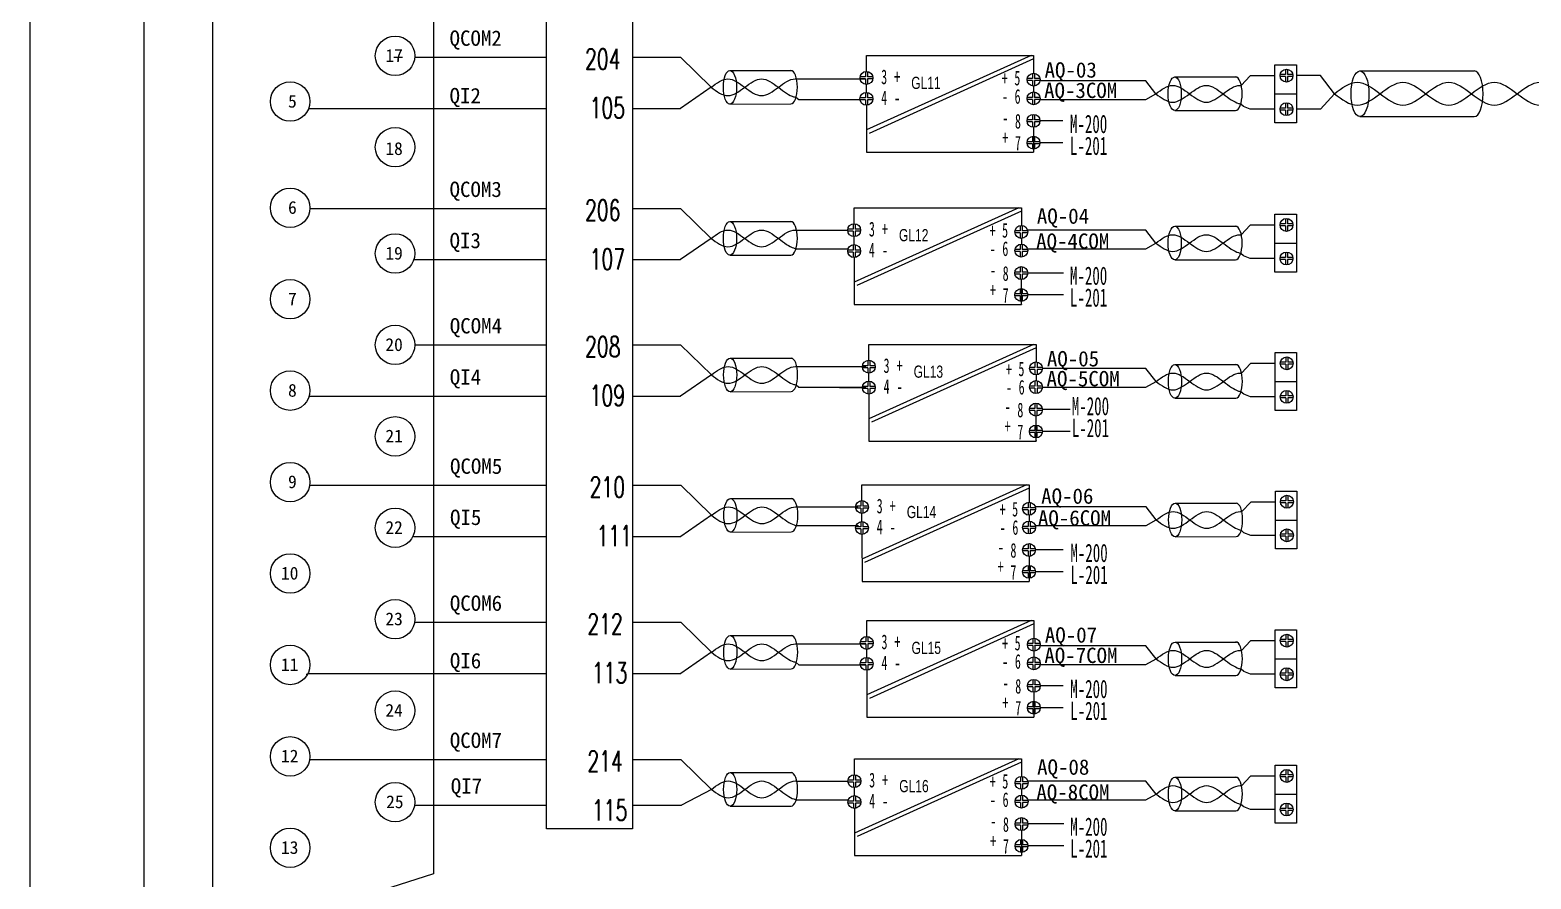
# Model space of a CAD drawing. Header units: millimetres. Extents: x 201 to 11482, y -7821 to 251.
# Drawn here: x 6859.7 to 7188.2, y -5696.8 to -5511.1 of the extents above; entities that cross this region are included whole.
import ezdxf

# ---------------------------------------------------------------- set-up
doc = ezdxf.new("R2010")
doc.units = ezdxf.units.MM
for name, color, linetype in [('02', 7, 'Continuous'), ('LINE_THIN', 2, 'Continuous'), ('TEXT', 6, 'Continuous'), ('µçÂ¡¤Í¼', 7, 'Continuous')]:
    doc.layers.add(name, color=color, linetype=linetype)
doc.styles.add('HZ', font='txt', dxfattribs={"width": 0.67, "bigfont": 'hztxt'})

msp = doc.modelspace()

# ---------------------------------------------------------------- linework, layer by layer
for p, q in [((6884.748, -5740.547), (6884.748, -5341.003)), ((6939.374, -5517.03), (6941.235, -5517.03)), ((6943.925, -5517.03), (6972.728, -5517.03)), ((6991.573, -5517.03), (7002.057, -5517.03)), ((7008.774, -5523.587), (7002.057, -5517.03)), ((7008.774, -5523.587), (7002.057, -5528.229)), ((7027.469, -5521.767), (7042.541, -5521.767)), ((7103.857, -5522.183), (7080.716, -5522.183)), ((7106.087, -5525.023), (7103.857, -5522.183)), ((7126.747, -5521.113), (7124.782, -5523.203)), ((7132.145, -5521.113), (7126.747, -5521.113)), ((7142.084, -5521.031), (7136.821, -5521.031)), ((7145.141, -5525.012), (7142.084, -5521.031)), ((7027.94, -5526.378), (7027.342, -5525.859)), ((7042.565, -5526.378), (7027.94, -5526.378)), ((7080.716, -5526.275), (7103.857, -5526.275)), ((7103.857, -5526.275), (7106.087, -5525.023)), ((7145.141, -5525.012), (7142.084, -5528.364)), ((6920.71, -5528.229), (6972.728, -5528.229)), ((6991.573, -5528.229), (7002.057, -5528.229)), ((7125.253, -5527.815), (7124.655, -5527.296)), ((7126.747, -5528.411), (7125.253, -5527.815)), ((7132.145, -5528.411), (7126.747, -5528.411)), ((7142.084, -5528.364), (7136.821, -5528.364)), ((7079.316, -5532.35), (7079.316, -5537.82)), ((6920.981, -5550.107), (6972.728, -5550.107)), ((6991.573, -5550.107), (7002.057, -5550.107)), ((7008.774, -5556.664), (7002.057, -5550.107)), ((7008.774, -5556.664), (7002.057, -5561.306)), ((7027.469, -5554.843), (7038.665, -5554.843)), ((7103.857, -5554.843), (7078, -5554.843)), ((7106.087, -5557.684), (7103.857, -5554.843)), ((7126.747, -5553.774), (7124.782, -5555.864)), ((7132.145, -5553.774), (7126.747, -5553.774)), ((7027.342, -5558.936), (7038.748, -5558.936)), ((7077.959, -5558.936), (7103.857, -5558.936)), ((7103.857, -5558.936), (7106.087, -5557.684)), ((7125.253, -5560.475), (7124.655, -5559.956)), ((6943.721, -5561.306), (6972.728, -5561.306)), ((6991.573, -5561.306), (7002.057, -5561.306)), ((7126.747, -5561.072), (7125.253, -5560.475)), ((7132.145, -5561.072), (7126.747, -5561.072)), ((7076.631, -5565.66), (7076.631, -5571.13)), ((6943.936, -5579.964), (6972.728, -5579.964)), ((6991.573, -5579.964), (7002.109, -5579.964)), ((7008.826, -5586.521), (7002.109, -5579.964)), ((7027.521, -5584.701), (7042.593, -5584.701)), ((7103.909, -5585.117), (7081.269, -5585.117)), ((7106.139, -5587.957), (7103.909, -5585.117)), ((7126.799, -5584.047), (7124.834, -5586.137)), ((7132.197, -5584.047), (7126.799, -5584.047)), ((7008.826, -5586.521), (7002.109, -5591.163)), ((7027.992, -5589.312), (7027.394, -5588.793)), ((7042.617, -5589.312), (7027.992, -5589.312)), ((7081.269, -5589.209), (7103.909, -5589.209)), ((7103.909, -5589.209), (7106.139, -5587.957)), ((6921.003, -5591.163), (6972.728, -5591.163)), ((6991.573, -5591.163), (7002.109, -5591.163)), ((7125.305, -5590.749), (7124.707, -5590.23)), ((7126.799, -5591.345), (7125.305, -5590.749)), ((7132.197, -5591.345), (7126.799, -5591.345)), ((7079.846, -5595.527), (7079.846, -5600.997)), ((6920.159, -5607.694), (6920.335, -5607.694)), ((6921.035, -5610.671), (6972.728, -5610.671)), ((6991.573, -5610.671), (7002.154, -5610.671)), ((7008.871, -5617.228), (7002.154, -5610.671)), ((7027.566, -5615.408), (7040.851, -5615.408)), ((7103.954, -5615.408), (7079.703, -5615.408)), ((7106.184, -5618.248), (7103.954, -5615.408)), ((7126.844, -5614.338), (7124.879, -5616.428)), ((7132.242, -5614.338), (7126.844, -5614.338)), ((7008.871, -5617.228), (7002.154, -5621.87)), ((7103.954, -5619.5), (7106.184, -5618.248)), ((6943.631, -5621.87), (6972.728, -5621.87)), ((6991.573, -5621.87), (7002.154, -5621.87)), ((7027.439, -5619.5), (7041, -5619.5)), ((7079.703, -5619.5), (7103.954, -5619.5)), ((7125.35, -5621.04), (7124.752, -5620.521)), ((7126.844, -5621.636), (7125.35, -5621.04)), ((7132.242, -5621.636), (7126.844, -5621.636)), ((7078.337, -5626.234), (7078.337, -5631.704)), ((6943.988, -5640.643), (6972.728, -5640.643)), ((6991.573, -5640.643), (7002.12, -5640.643)), ((7008.838, -5647.2), (7002.12, -5640.643)), ((7027.533, -5645.379), (7042.605, -5645.379)), ((7126.811, -5644.726), (7124.846, -5646.815)), ((7132.209, -5644.726), (7126.811, -5644.726)), ((7008.838, -5647.2), (7002.12, -5651.842)), ((7103.921, -5645.795), (7080.78, -5645.795)), ((7106.151, -5648.636), (7103.921, -5645.795)), ((7103.921, -5649.888), (7106.151, -5648.636)), ((6920.159, -5651.978), (6920.492, -5651.978)), ((6920.773, -5651.842), (6972.728, -5651.842)), ((6991.573, -5651.842), (7002.12, -5651.842)), ((7028.004, -5649.991), (7027.406, -5649.472)), ((7042.629, -5649.991), (7028.004, -5649.991)), ((7080.78, -5649.888), (7103.921, -5649.888)), ((7125.317, -5651.427), (7124.719, -5650.908)), ((7126.811, -5652.024), (7125.317, -5651.427)), ((7132.209, -5652.024), (7126.811, -5652.024)), ((7079.379, -5655.963), (7079.379, -5661.432)), ((6921.035, -5670.648), (6972.728, -5670.648)), ((6991.573, -5670.648), (7002.111, -5670.648)), ((7008.829, -5677.205), (7002.111, -5670.648)), ((7126.802, -5674.315), (7124.837, -5676.405)), ((7132.2, -5674.315), (7126.802, -5674.315)), ((7008.829, -5677.205), (7002.324, -5680.65)), ((7027.524, -5675.384), (7038.72, -5675.384)), ((7103.912, -5675.384), (7078.054, -5675.384)), ((7106.142, -5678.225), (7103.912, -5675.384)), ((7103.912, -5679.477), (7106.142, -5678.225)), ((6943.988, -5680.65), (6972.728, -5680.65)), ((6991.573, -5680.65), (7002.324, -5680.65)), ((7027.397, -5679.477), (7038.802, -5679.477)), ((7078.014, -5679.477), (7103.912, -5679.477)), ((7125.308, -5681.017), (7124.71, -5680.498)), ((7126.802, -5681.613), (7125.308, -5681.017)), ((7132.2, -5681.613), (7126.802, -5681.613)), ((7076.686, -5686.201), (7076.686, -5691.671))]:
    msp.add_line(p, q)
at = {"color": 6}
for p, q in [((7042.755, -5527.533), (7042.77, -5537.82)), ((7042.77, -5537.82), (7079.342, -5537.82)), ((7040.07, -5560.843), (7040.086, -5571.13)), ((7040.086, -5571.13), (7076.658, -5571.13)), ((7043.285, -5590.71), (7043.301, -5600.997)), ((7043.301, -5600.997), (7079.873, -5600.997)), ((7041.776, -5621.417), (7041.791, -5631.704)), ((7041.791, -5631.704), (7078.363, -5631.704)), ((7042.818, -5651.146), (7042.833, -5661.432)), ((7042.833, -5661.432), (7079.405, -5661.432)), ((7040.125, -5681.384), (7040.14, -5691.671)), ((7040.14, -5691.671), (7076.712, -5691.671))]:
    msp.add_line(p, q, dxfattribs=at)
for points in [[(6899.752, -5402.302), (6948.048, -5402.302), (6948.048, -5695.652), (6899.752, -5711.117)], [(6972.728, -5434.325), (6991.573, -5434.325), (6991.573, -5685.842), (6972.728, -5685.842)]]:
    msp.add_lwpolyline(points, close=True)
for centre in [(6939.619, -5516.715), (6916.666, -5526.717), (6939.619, -5536.719), (6916.666, -5549.959), (6939.619, -5559.961), (6916.666, -5569.962), (6939.619, -5579.964), (6916.666, -5589.966), (6939.619, -5599.968), (6916.666, -5609.97), (6939.619, -5619.972), (6916.666, -5629.973), (6939.619, -5639.975), (6916.666, -5649.977), (6939.619, -5659.979), (6916.666, -5669.981), (6939.619, -5679.983), (6916.666, -5689.984)]:
    msp.add_circle(centre, 4.317)
at = {"layer": '02', "color": 6, "lineweight": -2}
for p, q in [((7078.768, -5516.659), (7042.764, -5532.935)), ((7079.337, -5517.396), (7043.334, -5533.672)), ((7085.731, -5530.958), (7080.728, -5530.958)), ((7085.731, -5535.741), (7080.728, -5535.741)), ((7076.084, -5549.969), (7040.08, -5566.245)), ((7076.653, -5550.706), (7040.649, -5566.982)), ((7085.866, -5564.232), (7078.043, -5564.232)), ((7085.866, -5569.016), (7078.043, -5569.016)), ((7079.299, -5579.836), (7043.295, -5596.112)), ((7079.868, -5580.572), (7043.864, -5596.849)), ((7036.909, -5584.701), (7041.881, -5584.703)), ((7036.851, -5589.298), (7041.873, -5589.298)), ((7087.337, -5594.099), (7081.258, -5594.099)), ((7087.337, -5598.883), (7081.258, -5598.883)), ((7077.789, -5610.543), (7041.786, -5626.819)), ((7078.359, -5611.279), (7042.355, -5627.556)), ((7085.828, -5624.806), (7079.749, -5624.806)), ((7085.828, -5629.59), (7079.749, -5629.59)), ((7078.832, -5640.271), (7042.828, -5656.547)), ((7079.401, -5641.008), (7043.397, -5657.284)), ((7085.794, -5654.57), (7080.791, -5654.57)), ((7085.794, -5659.353), (7080.791, -5659.353)), ((7076.138, -5670.51), (7040.134, -5686.786)), ((7076.707, -5671.247), (7040.704, -5687.523)), ((7085.921, -5684.774), (7078.098, -5684.774)), ((7085.921, -5689.557), (7078.098, -5689.557))]:
    msp.add_line(p, q, dxfattribs=at)
at = {"layer": '02'}
for p, q in [((7012.895, -5519.91), (7026.347, -5519.91)), ((7042.541, -5520.151), (7042.541, -5521.325)), ((7042.982, -5520.151), (7042.982, -5521.325)), ((7079.107, -5520.531), (7079.107, -5521.705)), ((7079.548, -5520.531), (7079.548, -5521.705)), ((7134.441, -5519.656), (7134.441, -5520.83)), ((7134.882, -5519.656), (7134.882, -5520.83)), ((7150.745, -5520.012), (7175.745, -5520.012)), ((7042.541, -5521.325), (7041.367, -5521.325)), ((7042.541, -5521.767), (7041.367, -5521.767)), ((7042.541, -5521.767), (7042.541, -5522.941)), ((7044.157, -5521.325), (7042.982, -5521.325)), ((7044.157, -5521.767), (7042.982, -5521.767)), ((7042.982, -5521.767), (7042.982, -5522.941)), ((7079.107, -5521.705), (7077.933, -5521.705)), ((7079.107, -5522.146), (7077.933, -5522.146)), ((7079.107, -5522.146), (7079.107, -5523.32)), ((7080.722, -5521.705), (7079.548, -5521.705)), ((7080.722, -5522.146), (7079.548, -5522.146)), ((7079.548, -5522.146), (7079.548, -5523.32)), ((7110.209, -5521.347), (7123.66, -5521.347)), ((7134.441, -5520.83), (7133.267, -5520.83)), ((7134.441, -5521.271), (7133.267, -5521.271)), ((7134.441, -5521.271), (7134.441, -5522.445)), ((7136.057, -5520.83), (7134.882, -5520.83)), ((7136.057, -5521.271), (7134.882, -5521.271)), ((7134.882, -5521.271), (7134.882, -5522.445)), ((7042.534, -5525.901), (7041.36, -5525.901)), ((7042.534, -5526.342), (7041.36, -5526.342)), ((7042.534, -5524.727), (7042.534, -5525.901)), ((7042.534, -5526.342), (7042.534, -5527.516)), ((7042.975, -5524.727), (7042.975, -5525.901)), ((7044.149, -5525.901), (7042.975, -5525.901)), ((7044.149, -5526.342), (7042.975, -5526.342)), ((7042.975, -5526.342), (7042.975, -5527.516)), ((7079.107, -5525.798), (7077.933, -5525.798)), ((7079.107, -5526.239), (7077.933, -5526.239)), ((7079.107, -5524.624), (7079.107, -5525.798)), ((7079.107, -5526.239), (7079.107, -5527.413)), ((7079.548, -5524.624), (7079.548, -5525.798)), ((7080.722, -5525.798), (7079.548, -5525.798)), ((7080.722, -5526.239), (7079.548, -5526.239)), ((7079.548, -5526.239), (7079.548, -5527.413)), ((7134.441, -5526.998), (7134.441, -5528.172)), ((7134.882, -5526.998), (7134.882, -5528.172)), ((7012.895, -5527.264), (7026.217, -5527.249)), ((7079.095, -5529.544), (7079.095, -5530.718)), ((7079.536, -5529.544), (7079.536, -5530.718)), ((7110.209, -5528.7), (7123.53, -5528.685)), ((7134.441, -5528.172), (7133.267, -5528.172)), ((7134.441, -5528.613), (7133.267, -5528.613)), ((7134.441, -5528.613), (7134.441, -5529.787)), ((7136.057, -5528.172), (7134.882, -5528.172)), ((7136.057, -5528.613), (7134.882, -5528.613)), ((7134.882, -5528.613), (7134.882, -5529.787)), ((7150.745, -5530.011), (7175.745, -5530.011)), ((7079.095, -5530.718), (7077.921, -5530.718)), ((7079.095, -5531.159), (7077.921, -5531.159)), ((7079.095, -5531.159), (7079.095, -5532.333)), ((7080.71, -5530.718), (7079.536, -5530.718)), ((7080.71, -5531.159), (7079.536, -5531.159)), ((7079.536, -5531.159), (7079.536, -5532.333)), ((7079.095, -5535.501), (7077.921, -5535.501)), ((7079.095, -5535.942), (7077.921, -5535.942)), ((7079.095, -5534.327), (7079.095, -5535.501)), ((7079.095, -5535.942), (7079.095, -5537.116)), ((7079.536, -5534.327), (7079.536, -5535.501)), ((7080.71, -5535.501), (7079.536, -5535.501)), ((7080.71, -5535.942), (7079.536, -5535.942)), ((7079.536, -5535.942), (7079.536, -5537.116)), ((7012.895, -5552.987), (7026.347, -5552.987)), ((7039.857, -5553.461), (7039.857, -5554.635)), ((7040.298, -5553.461), (7040.298, -5554.635)), ((7134.441, -5552.317), (7134.441, -5553.491)), ((7134.882, -5552.317), (7134.882, -5553.491)), ((7039.857, -5554.635), (7038.683, -5554.635)), ((7039.857, -5555.076), (7038.683, -5555.076)), ((7039.857, -5555.076), (7039.857, -5556.25)), ((7041.472, -5554.635), (7040.298, -5554.635)), ((7041.472, -5555.076), (7040.298, -5555.076)), ((7040.298, -5555.076), (7040.298, -5556.25)), ((7076.423, -5555.015), (7075.249, -5555.015)), ((7076.423, -5555.456), (7075.249, -5555.456)), ((7076.423, -5553.841), (7076.423, -5555.015)), ((7076.423, -5555.456), (7076.423, -5556.63)), ((7076.864, -5553.841), (7076.864, -5555.015)), ((7078.038, -5555.015), (7076.864, -5555.015)), ((7078.038, -5555.456), (7076.864, -5555.456)), ((7076.864, -5555.456), (7076.864, -5556.63)), ((7110.209, -5554.007), (7123.66, -5554.007)), ((7134.441, -5553.491), (7133.267, -5553.491)), ((7134.441, -5553.932), (7133.267, -5553.932)), ((7134.441, -5553.932), (7134.441, -5555.106)), ((7136.057, -5553.491), (7134.882, -5553.491)), ((7136.057, -5553.932), (7134.882, -5553.932)), ((7134.882, -5553.932), (7134.882, -5555.106)), ((7039.85, -5559.211), (7038.676, -5559.211)), ((7039.85, -5559.652), (7038.676, -5559.652)), ((7039.85, -5558.036), (7039.85, -5559.211)), ((7039.85, -5559.652), (7039.85, -5560.826)), ((7040.291, -5558.036), (7040.291, -5559.211)), ((7041.465, -5559.211), (7040.291, -5559.211)), ((7041.465, -5559.652), (7040.291, -5559.652)), ((7040.291, -5559.652), (7040.291, -5560.826)), ((7076.423, -5559.108), (7075.249, -5559.108)), ((7076.423, -5559.549), (7075.249, -5559.549)), ((7076.423, -5557.933), (7076.423, -5559.108)), ((7076.423, -5559.549), (7076.423, -5560.723)), ((7076.864, -5557.933), (7076.864, -5559.108)), ((7078.038, -5559.108), (7076.864, -5559.108)), ((7078.038, -5559.549), (7076.864, -5559.549)), ((7076.864, -5559.549), (7076.864, -5560.723)), ((7134.441, -5559.658), (7134.441, -5560.832)), ((7134.882, -5559.658), (7134.882, -5560.832)), ((7012.895, -5560.341), (7026.217, -5560.326)), ((7076.411, -5562.854), (7076.411, -5564.028)), ((7076.852, -5562.854), (7076.852, -5564.028)), ((7110.209, -5561.361), (7123.53, -5561.346)), ((7134.441, -5560.832), (7133.267, -5560.832)), ((7134.441, -5561.274), (7133.267, -5561.274)), ((7134.441, -5561.274), (7134.441, -5562.448)), ((7136.057, -5560.832), (7134.882, -5560.832)), ((7136.057, -5561.274), (7134.882, -5561.274)), ((7134.882, -5561.274), (7134.882, -5562.448)), ((7076.411, -5564.028), (7075.237, -5564.028)), ((7076.411, -5564.469), (7075.237, -5564.469)), ((7076.411, -5564.469), (7076.411, -5565.643)), ((7078.026, -5564.028), (7076.852, -5564.028)), ((7078.026, -5564.469), (7076.852, -5564.469)), ((7076.852, -5564.469), (7076.852, -5565.643)), ((7076.411, -5568.811), (7075.237, -5568.811)), ((7076.411, -5569.252), (7075.237, -5569.252)), ((7076.411, -5567.637), (7076.411, -5568.811)), ((7076.411, -5569.252), (7076.411, -5570.426)), ((7076.852, -5567.637), (7076.852, -5568.811)), ((7078.026, -5568.811), (7076.852, -5568.811)), ((7078.026, -5569.252), (7076.852, -5569.252)), ((7076.852, -5569.252), (7076.852, -5570.426)), ((7012.947, -5582.844), (7026.399, -5582.844)), ((7134.493, -5582.59), (7134.493, -5583.764)), ((7134.934, -5582.59), (7134.934, -5583.764)), ((7043.072, -5584.502), (7041.898, -5584.502)), ((7043.072, -5584.943), (7041.898, -5584.943)), ((7043.072, -5583.328), (7043.072, -5584.502)), ((7043.072, -5584.943), (7043.072, -5586.117)), ((7043.513, -5583.328), (7043.513, -5584.502)), ((7044.687, -5584.502), (7043.513, -5584.502)), ((7044.687, -5584.943), (7043.513, -5584.943)), ((7043.513, -5584.943), (7043.513, -5586.117)), ((7079.638, -5584.882), (7078.464, -5584.882)), ((7079.638, -5585.323), (7078.464, -5585.323)), ((7079.638, -5583.707), (7079.638, -5584.882)), ((7079.638, -5585.323), (7079.638, -5586.497)), ((7080.079, -5583.707), (7080.079, -5584.882)), ((7081.253, -5584.882), (7080.079, -5584.882)), ((7081.253, -5585.323), (7080.079, -5585.323)), ((7080.079, -5585.323), (7080.079, -5586.497)), ((7110.26, -5584.281), (7123.712, -5584.281)), ((7134.493, -5583.764), (7133.319, -5583.764)), ((7134.493, -5584.205), (7133.319, -5584.205)), ((7134.493, -5584.205), (7134.493, -5585.379)), ((7136.108, -5583.764), (7134.934, -5583.764)), ((7136.108, -5584.205), (7134.934, -5584.205)), ((7134.934, -5584.205), (7134.934, -5585.379)), ((7043.065, -5589.077), (7041.891, -5589.077)), ((7043.065, -5589.519), (7041.891, -5589.519)), ((7043.065, -5587.903), (7043.065, -5589.077)), ((7043.065, -5589.519), (7043.065, -5590.693)), ((7043.506, -5587.903), (7043.506, -5589.077)), ((7044.68, -5589.077), (7043.506, -5589.077)), ((7044.68, -5589.519), (7043.506, -5589.519)), ((7043.506, -5589.519), (7043.506, -5590.693)), ((7079.638, -5588.974), (7078.464, -5588.974)), ((7079.638, -5589.416), (7078.464, -5589.416)), ((7079.638, -5587.8), (7079.638, -5588.974)), ((7079.638, -5589.416), (7079.638, -5590.59)), ((7080.079, -5587.8), (7080.079, -5588.974)), ((7081.253, -5588.974), (7080.079, -5588.974)), ((7081.253, -5589.416), (7080.079, -5589.416)), ((7080.079, -5589.416), (7080.079, -5590.59)), ((7012.947, -5590.198), (7026.269, -5590.183)), ((7079.626, -5592.72), (7079.626, -5593.895)), ((7080.067, -5592.72), (7080.067, -5593.895)), ((7110.26, -5591.634), (7123.582, -5591.619)), ((7134.493, -5591.106), (7133.319, -5591.106)), ((7134.493, -5591.547), (7133.319, -5591.547)), ((7134.493, -5589.932), (7134.493, -5591.106)), ((7134.493, -5591.547), (7134.493, -5592.721)), ((7134.934, -5589.932), (7134.934, -5591.106)), ((7136.108, -5591.106), (7134.934, -5591.106)), ((7136.108, -5591.547), (7134.934, -5591.547)), ((7134.934, -5591.547), (7134.934, -5592.721)), ((7079.626, -5593.895), (7078.452, -5593.895)), ((7079.626, -5594.336), (7078.452, -5594.336)), ((7079.626, -5594.336), (7079.626, -5595.51)), ((7081.241, -5593.895), (7080.067, -5593.895)), ((7081.241, -5594.336), (7080.067, -5594.336)), ((7080.067, -5594.336), (7080.067, -5595.51)), ((7079.626, -5598.678), (7078.452, -5598.678)), ((7079.626, -5599.119), (7078.452, -5599.119)), ((7079.626, -5597.504), (7079.626, -5598.678)), ((7079.626, -5599.119), (7079.626, -5600.293)), ((7080.067, -5597.504), (7080.067, -5598.678)), ((7081.241, -5598.678), (7080.067, -5598.678)), ((7081.241, -5599.119), (7080.067, -5599.119)), ((7080.067, -5599.119), (7080.067, -5600.293)), ((7012.992, -5613.551), (7026.444, -5613.551)), ((7041.562, -5615.209), (7040.388, -5615.209)), ((7041.562, -5615.65), (7040.388, -5615.65)), ((7041.562, -5614.035), (7041.562, -5615.209)), ((7041.562, -5615.65), (7041.562, -5616.824)), ((7042.004, -5614.035), (7042.004, -5615.209)), ((7043.178, -5615.209), (7042.004, -5615.209)), ((7043.178, -5615.65), (7042.004, -5615.65)), ((7042.004, -5615.65), (7042.004, -5616.824)), ((7078.128, -5615.589), (7076.954, -5615.589)), ((7078.128, -5614.414), (7078.128, -5615.589)), ((7078.57, -5614.414), (7078.57, -5615.589)), ((7079.744, -5615.589), (7078.57, -5615.589)), ((7110.305, -5614.572), (7123.757, -5614.572)), ((7134.538, -5614.055), (7133.364, -5614.055)), ((7134.538, -5614.496), (7133.364, -5614.496)), ((7134.538, -5612.881), (7134.538, -5614.055)), ((7134.538, -5614.496), (7134.538, -5615.67)), ((7134.979, -5612.881), (7134.979, -5614.055)), ((7136.153, -5614.055), (7134.979, -5614.055)), ((7136.153, -5614.496), (7134.979, -5614.496)), ((7134.979, -5614.496), (7134.979, -5615.67)), ((7041.555, -5618.61), (7041.555, -5619.784)), ((7041.997, -5618.61), (7041.997, -5619.784)), ((7078.128, -5616.03), (7076.954, -5616.03)), ((7078.128, -5616.03), (7078.128, -5617.204)), ((7078.128, -5618.507), (7078.128, -5619.681)), ((7079.744, -5616.03), (7078.57, -5616.03)), ((7078.57, -5616.03), (7078.57, -5617.204)), ((7078.57, -5618.507), (7078.57, -5619.681)), ((7012.992, -5620.905), (7026.314, -5620.89)), ((7041.555, -5619.784), (7040.381, -5619.784)), ((7041.555, -5620.226), (7040.381, -5620.226)), ((7041.555, -5620.226), (7041.555, -5621.4)), ((7043.171, -5619.784), (7041.997, -5619.784)), ((7043.171, -5620.226), (7041.997, -5620.226)), ((7041.997, -5620.226), (7041.997, -5621.4)), ((7078.128, -5619.681), (7076.954, -5619.681)), ((7078.128, -5620.123), (7076.954, -5620.123)), ((7078.128, -5620.123), (7078.128, -5621.297)), ((7079.744, -5619.681), (7078.57, -5619.681)), ((7079.744, -5620.123), (7078.57, -5620.123)), ((7078.57, -5620.123), (7078.57, -5621.297)), ((7110.305, -5621.925), (7123.627, -5621.91)), ((7134.538, -5621.397), (7133.364, -5621.397)), ((7134.538, -5621.838), (7133.364, -5621.838)), ((7134.538, -5620.223), (7134.538, -5621.397)), ((7134.538, -5621.838), (7134.538, -5623.012)), ((7134.979, -5620.223), (7134.979, -5621.397)), ((7136.153, -5621.397), (7134.979, -5621.397)), ((7136.153, -5621.838), (7134.979, -5621.838)), ((7134.979, -5621.838), (7134.979, -5623.012)), ((7078.116, -5624.602), (7076.942, -5624.602)), ((7078.116, -5625.043), (7076.942, -5625.043)), ((7078.116, -5623.427), (7078.116, -5624.602)), ((7078.116, -5625.043), (7078.116, -5626.217)), ((7078.558, -5623.427), (7078.558, -5624.602)), ((7079.732, -5624.602), (7078.558, -5624.602)), ((7079.732, -5625.043), (7078.558, -5625.043)), ((7078.558, -5625.043), (7078.558, -5626.217)), ((7078.116, -5628.211), (7078.116, -5629.385)), ((7078.558, -5628.211), (7078.558, -5629.385)), ((7078.116, -5629.385), (7076.942, -5629.385)), ((7078.116, -5629.826), (7076.942, -5629.826)), ((7078.116, -5629.826), (7078.116, -5631)), ((7079.732, -5629.385), (7078.558, -5629.385)), ((7079.732, -5629.826), (7078.558, -5629.826)), ((7078.558, -5629.826), (7078.558, -5631)), ((7012.959, -5643.523), (7026.41, -5643.523)), ((7042.605, -5644.938), (7041.431, -5644.938)), ((7042.605, -5645.379), (7041.431, -5645.379)), ((7042.605, -5643.764), (7042.605, -5644.938)), ((7042.605, -5645.379), (7042.605, -5646.553)), ((7043.046, -5643.764), (7043.046, -5644.938)), ((7044.22, -5644.938), (7043.046, -5644.938)), ((7044.22, -5645.379), (7043.046, -5645.379)), ((7043.046, -5645.379), (7043.046, -5646.553)), ((7079.171, -5645.317), (7077.997, -5645.317)), ((7079.171, -5644.143), (7079.171, -5645.317)), ((7079.612, -5644.143), (7079.612, -5645.317)), ((7080.786, -5645.317), (7079.612, -5645.317)), ((7110.272, -5644.959), (7123.723, -5644.959)), ((7134.505, -5644.442), (7133.331, -5644.442)), ((7134.505, -5644.884), (7133.331, -5644.884)), ((7134.505, -5643.268), (7134.505, -5644.442)), ((7134.505, -5644.884), (7134.505, -5646.058)), ((7134.946, -5643.268), (7134.946, -5644.442)), ((7136.12, -5644.442), (7134.946, -5644.442)), ((7136.12, -5644.884), (7134.946, -5644.884)), ((7134.946, -5644.884), (7134.946, -5646.058)), ((7042.597, -5648.339), (7042.597, -5649.513)), ((7043.039, -5648.339), (7043.039, -5649.513)), ((7079.171, -5645.758), (7077.997, -5645.758)), ((7079.17, -5648.236), (7079.17, -5649.41)), ((7079.171, -5645.758), (7079.171, -5646.932)), ((7080.786, -5645.758), (7079.612, -5645.758)), ((7079.612, -5645.758), (7079.612, -5646.932)), ((7079.612, -5648.236), (7079.612, -5649.41)), ((7012.959, -5650.877), (7026.281, -5650.861)), ((7042.597, -5649.513), (7041.423, -5649.513)), ((7042.597, -5649.954), (7041.423, -5649.954)), ((7042.597, -5649.954), (7042.597, -5651.128)), ((7044.213, -5649.513), (7043.039, -5649.513)), ((7044.213, -5649.954), (7043.039, -5649.954)), ((7043.039, -5649.954), (7043.039, -5651.128)), ((7079.17, -5649.41), (7077.996, -5649.41)), ((7079.17, -5649.851), (7077.996, -5649.851)), ((7079.17, -5649.851), (7079.17, -5651.025)), ((7080.786, -5649.41), (7079.612, -5649.41)), ((7080.786, -5649.851), (7079.612, -5649.851)), ((7079.612, -5649.851), (7079.612, -5651.025)), ((7134.505, -5651.784), (7133.331, -5651.784)), ((7134.505, -5650.61), (7134.505, -5651.784)), ((7134.946, -5650.61), (7134.946, -5651.784)), ((7136.12, -5651.784), (7134.946, -5651.784)), ((7079.158, -5654.33), (7077.984, -5654.33)), ((7079.158, -5654.771), (7077.984, -5654.771)), ((7079.158, -5653.156), (7079.158, -5654.33)), ((7079.158, -5654.771), (7079.158, -5655.945)), ((7079.6, -5653.156), (7079.6, -5654.33)), ((7080.774, -5654.33), (7079.6, -5654.33)), ((7080.774, -5654.771), (7079.6, -5654.771)), ((7079.6, -5654.771), (7079.6, -5655.945)), ((7110.272, -5652.313), (7123.594, -5652.298)), ((7134.505, -5652.225), (7133.331, -5652.225)), ((7134.505, -5652.225), (7134.505, -5653.399)), ((7136.12, -5652.225), (7134.946, -5652.225)), ((7134.946, -5652.225), (7134.946, -5653.399)), ((7079.158, -5657.94), (7079.158, -5659.114)), ((7079.6, -5657.94), (7079.6, -5659.114)), ((7079.158, -5659.114), (7077.984, -5659.114)), ((7079.158, -5659.555), (7077.984, -5659.555)), ((7079.158, -5659.555), (7079.158, -5660.729)), ((7080.774, -5659.114), (7079.6, -5659.114)), ((7080.774, -5659.555), (7079.6, -5659.555)), ((7079.6, -5659.555), (7079.6, -5660.729)), ((7012.95, -5673.528), (7026.401, -5673.528)), ((7039.911, -5674.002), (7039.911, -5675.176)), ((7040.353, -5674.002), (7040.353, -5675.176)), ((7076.477, -5674.382), (7076.477, -5675.556)), ((7076.918, -5674.382), (7076.918, -5675.556)), ((7110.263, -5674.548), (7123.714, -5674.548)), ((7134.496, -5674.032), (7133.322, -5674.032)), ((7134.496, -5674.473), (7133.322, -5674.473)), ((7134.496, -5672.858), (7134.496, -5674.032)), ((7134.496, -5674.473), (7134.496, -5675.647)), ((7134.937, -5672.858), (7134.937, -5674.032)), ((7136.111, -5674.032), (7134.937, -5674.032)), ((7136.111, -5674.473), (7134.937, -5674.473)), ((7134.937, -5674.473), (7134.937, -5675.647)), ((7039.911, -5675.176), (7038.737, -5675.176)), ((7039.911, -5675.618), (7038.737, -5675.618)), ((7039.911, -5675.618), (7039.911, -5676.792)), ((7041.527, -5675.176), (7040.353, -5675.176)), ((7041.527, -5675.618), (7040.353, -5675.618)), ((7040.353, -5675.618), (7040.353, -5676.792)), ((7076.477, -5675.556), (7075.303, -5675.556)), ((7076.477, -5675.997), (7075.303, -5675.997)), ((7076.477, -5675.997), (7076.477, -5677.171)), ((7078.093, -5675.556), (7076.918, -5675.556)), ((7078.093, -5675.997), (7076.918, -5675.997)), ((7076.918, -5675.997), (7076.918, -5677.171)), ((7012.95, -5680.882), (7026.272, -5680.867)), ((7039.904, -5679.752), (7038.73, -5679.752)), ((7039.904, -5680.193), (7038.73, -5680.193)), ((7039.904, -5678.578), (7039.904, -5679.752)), ((7039.904, -5680.193), (7039.904, -5681.367)), ((7040.345, -5678.578), (7040.345, -5679.752)), ((7041.519, -5679.752), (7040.345, -5679.752)), ((7041.519, -5680.193), (7040.345, -5680.193)), ((7040.345, -5680.193), (7040.345, -5681.367)), ((7076.477, -5679.649), (7075.303, -5679.649)), ((7076.477, -5680.09), (7075.303, -5680.09)), ((7076.477, -5678.475), (7076.477, -5679.649)), ((7076.477, -5680.09), (7076.477, -5681.264)), ((7076.918, -5678.475), (7076.918, -5679.649)), ((7078.092, -5679.649), (7076.918, -5679.649)), ((7078.092, -5680.09), (7076.918, -5680.09)), ((7076.918, -5680.09), (7076.918, -5681.264)), ((7134.496, -5681.374), (7133.322, -5681.374)), ((7134.496, -5680.2), (7134.496, -5681.374)), ((7134.937, -5680.2), (7134.937, -5681.374)), ((7136.111, -5681.374), (7134.937, -5681.374)), ((7076.465, -5684.569), (7075.291, -5684.569)), ((7076.465, -5683.395), (7076.465, -5684.569)), ((7076.906, -5683.395), (7076.906, -5684.569)), ((7078.08, -5684.569), (7076.906, -5684.569)), ((7110.263, -5681.902), (7123.585, -5681.887)), ((7134.496, -5681.815), (7133.322, -5681.815)), ((7134.496, -5681.815), (7134.496, -5682.989)), ((7136.111, -5681.815), (7134.937, -5681.815)), ((7134.937, -5681.815), (7134.937, -5682.989)), ((7076.465, -5685.01), (7075.291, -5685.01)), ((7076.465, -5685.01), (7076.465, -5686.184)), ((7078.08, -5685.01), (7076.906, -5685.01)), ((7076.906, -5685.01), (7076.906, -5686.184)), ((7076.465, -5689.352), (7075.291, -5689.352)), ((7076.465, -5689.794), (7075.291, -5689.794)), ((7076.465, -5688.178), (7076.465, -5689.352)), ((7076.465, -5689.794), (7076.465, -5690.968)), ((7076.906, -5688.178), (7076.906, -5689.352)), ((7078.08, -5689.352), (7076.906, -5689.352)), ((7078.08, -5689.794), (7076.906, -5689.794)), ((7076.906, -5689.794), (7076.906, -5690.968))]:
    msp.add_line(p, q, dxfattribs=at)
at = {"layer": '02', "lineweight": -2}
for p, q in [((7132.145, -5525.042), (7136.821, -5525.042)), ((7132.145, -5557.702), (7136.821, -5557.702)), ((7132.197, -5587.976), (7136.873, -5587.976)), ((7132.242, -5618.267), (7136.918, -5618.267)), ((7132.209, -5648.654), (7136.885, -5648.654)), ((7132.2, -5678.243), (7136.876, -5678.243))]:
    msp.add_line(p, q, dxfattribs=at)
at = {"layer": '02', "color": 6, "lineweight": -2}
for points in [[(7042.762, -5520.134), (7042.764, -5516.659), (7079.337, -5516.659), (7079.337, -5520.513)], [(7042.764, -5524.709), (7042.763, -5522.958)], [(7079.337, -5523.337), (7079.335, -5524.606)], [(7079.342, -5537.717), (7079.342, -5537.82)], [(7040.077, -5553.444), (7040.08, -5549.969), (7076.653, -5549.969), (7076.653, -5553.823)], [(7040.08, -5558.019), (7040.079, -5556.268)], [(7076.653, -5556.647), (7076.651, -5557.916)], [(7076.658, -5571.027), (7076.658, -5571.13)], [(7043.292, -5583.311), (7043.295, -5579.836), (7079.868, -5579.836), (7079.868, -5583.69)], [(7043.295, -5587.886), (7043.294, -5586.135)], [(7079.868, -5586.514), (7079.866, -5587.783)], [(7079.873, -5600.893), (7079.873, -5600.997)], [(7041.783, -5614.018), (7041.786, -5610.543), (7078.359, -5610.543), (7078.359, -5614.397)], [(7041.786, -5618.593), (7041.784, -5616.842)], [(7078.359, -5617.221), (7078.356, -5618.49)], [(7078.363, -5631.601), (7078.363, -5631.704)], [(7042.825, -5643.746), (7042.828, -5640.271), (7079.401, -5640.271), (7079.401, -5644.126)], [(7042.828, -5648.322), (7042.826, -5646.57)], [(7079.401, -5646.95), (7079.398, -5648.219)], [(7079.405, -5661.329), (7079.405, -5661.432)], [(7040.132, -5673.985), (7040.134, -5670.51), (7076.707, -5670.51), (7076.707, -5674.364)], [(7040.134, -5678.56), (7040.133, -5676.809)], [(7076.707, -5677.188), (7076.705, -5678.457)], [(7076.712, -5691.568), (7076.712, -5691.671)]]:
    msp.add_lwpolyline(points, dxfattribs=at)
at = {"layer": '02', "lineweight": -2}
for points in [[(7132.145, -5518.713), (7136.821, -5518.713), (7136.821, -5531.375), (7132.145, -5531.375)], [(7132.145, -5551.373), (7136.821, -5551.373), (7136.821, -5564.036), (7132.145, -5564.036)], [(7132.197, -5581.647), (7136.873, -5581.647), (7136.873, -5594.309), (7132.197, -5594.309)], [(7132.242, -5611.938), (7136.918, -5611.938), (7136.918, -5624.6), (7132.242, -5624.6)], [(7132.209, -5642.325), (7136.885, -5642.325), (7136.885, -5654.987), (7132.209, -5654.987)], [(7132.2, -5671.915), (7136.876, -5671.915), (7136.876, -5684.577), (7132.2, -5684.577)]]:
    msp.add_lwpolyline(points, close=True, dxfattribs=at)
at = {"layer": '02'}
for centre in [(7042.762, -5521.546), (7079.328, -5521.925), (7134.662, -5521.051), (7042.755, -5526.121), (7079.328, -5526.018), (7134.662, -5528.392), (7079.316, -5530.938), (7079.316, -5535.722), (7040.077, -5554.856), (7134.662, -5553.711), (7076.643, -5555.235), (7040.07, -5559.431), (7076.643, -5559.328), (7134.662, -5561.053), (7076.631, -5564.248), (7076.631, -5569.032), (7134.714, -5583.985), (7043.292, -5584.723), (7079.858, -5585.102), (7043.285, -5589.298), (7079.858, -5589.195), (7079.846, -5594.115), (7134.714, -5591.326), (7079.846, -5598.899), (7041.783, -5615.43), (7078.349, -5615.809), (7134.759, -5614.276), (7041.776, -5620.005), (7078.349, -5619.902), (7134.759, -5621.617), (7078.337, -5624.822), (7078.337, -5629.606), (7042.825, -5645.158), (7079.391, -5645.538), (7134.725, -5644.663), (7042.818, -5649.734), (7079.391, -5649.631), (7134.725, -5652.005), (7079.379, -5654.551), (7079.379, -5659.334), (7040.132, -5675.397), (7076.698, -5675.776), (7134.716, -5674.253), (7040.125, -5679.972), (7076.698, -5679.869), (7134.716, -5681.594), (7076.686, -5684.789), (7076.686, -5689.573)]:
    msp.add_circle(centre, 1.412, dxfattribs=at)
at = {"layer": '02', "color": 6, "lineweight": -2}
for centre, start, end in [((7079.337, -5521.91), 135.56611, 140.56789), ((7079.337, -5521.91), 39.43211, 49.12691), ((7079.337, -5521.91), 310.87309, 312.83785), ((7079.337, -5526.002), 135.56611, 140.56789), ((7079.337, -5526.002), 39.43211, 49.12691), ((7079.337, -5526.002), 310.87309, 312.83785), ((7079.325, -5530.923), 135.56611, 140.56789), ((7079.325, -5530.923), 39.43211, 49.12691), ((7079.325, -5530.923), 310.87309, 312.83785), ((7079.325, -5535.706), 135.56611, 140.56789), ((7079.325, -5535.706), 39.43211, 49.12691), ((7079.325, -5535.706), 310.87309, 312.83785), ((7076.653, -5555.219), 135.56611, 140.56789), ((7076.653, -5555.219), 39.43211, 49.12691), ((7076.653, -5555.219), 310.87309, 312.83785), ((7076.653, -5559.312), 135.56611, 140.56789), ((7076.653, -5559.312), 39.43211, 49.12691), ((7076.653, -5559.312), 310.87309, 312.83785), ((7076.641, -5564.232), 135.56611, 140.56789), ((7076.641, -5564.232), 39.43211, 49.12691), ((7076.641, -5564.232), 310.87309, 312.83785), ((7076.641, -5569.016), 135.56611, 140.56789), ((7076.641, -5569.016), 39.43211, 49.12691), ((7076.641, -5569.016), 310.87309, 312.83785), ((7079.868, -5585.086), 135.56611, 140.56789), ((7079.868, -5585.086), 39.43211, 49.12691), ((7079.868, -5585.086), 310.87309, 312.83785), ((7079.868, -5589.179), 135.56611, 140.56789), ((7079.868, -5589.179), 39.43211, 49.12691), ((7079.868, -5589.179), 310.87309, 312.83785), ((7079.856, -5594.099), 135.56611, 140.56789), ((7079.856, -5594.099), 39.43211, 49.12691), ((7079.856, -5594.099), 310.87309, 312.83785), ((7079.856, -5598.883), 135.56611, 140.56789), ((7079.856, -5598.883), 39.43211, 49.12691), ((7079.856, -5598.883), 310.87309, 312.83785), ((7078.359, -5615.793), 135.56611, 140.56789), ((7078.359, -5615.793), 39.43211, 49.12691), ((7078.359, -5615.793), 310.87309, 312.83785), ((7078.359, -5619.886), 135.56611, 140.56789), ((7078.359, -5619.886), 39.43211, 49.12691), ((7078.359, -5619.886), 310.87309, 312.83785), ((7078.347, -5624.806), 135.56611, 140.56789), ((7078.347, -5624.806), 39.43211, 49.12691), ((7078.347, -5624.806), 310.87309, 312.83785), ((7078.347, -5629.59), 135.56611, 140.56789), ((7078.347, -5629.59), 39.43211, 49.12691), ((7078.347, -5629.59), 310.87309, 312.83785), ((7079.401, -5645.522), 135.56611, 140.56789), ((7079.401, -5645.522), 39.43211, 49.12691), ((7079.401, -5645.522), 310.87309, 312.83785), ((7079.401, -5649.615), 135.56611, 140.56789), ((7079.401, -5649.615), 39.43211, 49.12691), ((7079.401, -5649.615), 310.87309, 312.83785), ((7079.389, -5654.535), 135.56611, 140.56789), ((7079.389, -5654.535), 39.43211, 49.12691), ((7079.389, -5654.535), 310.87309, 312.83785), ((7079.389, -5659.318), 135.56611, 140.56789), ((7079.389, -5659.318), 39.43211, 49.12691), ((7079.389, -5659.318), 310.87309, 312.83785), ((7076.707, -5675.761), 135.56611, 140.56789), ((7076.707, -5675.761), 39.43211, 49.12691), ((7076.707, -5675.761), 310.87309, 312.83785), ((7076.707, -5679.853), 135.56611, 140.56789), ((7076.707, -5679.853), 39.43211, 49.12691), ((7076.707, -5679.853), 310.87309, 312.83785), ((7076.695, -5684.774), 135.56611, 140.56789), ((7076.695, -5684.774), 39.43211, 49.12691), ((7076.695, -5684.774), 310.87309, 312.83785), ((7076.695, -5689.557), 135.56611, 140.56789), ((7076.695, -5689.557), 39.43211, 49.12691), ((7076.695, -5689.557), 310.87309, 312.83785)]:
    msp.add_arc(centre, 0.322, start, end, dxfattribs=at)
at = {"layer": '02'}
for centre, major_axis in [((7012.895, -5523.587), (0, 3.677)), ((7012.895, -5523.587), (0, 3.677)), ((7150.745, -5525.012), (0, 5)), ((7110.209, -5525.023), (0, 3.677)), ((7110.209, -5525.023), (0, 3.677)), ((7012.895, -5556.664), (0, 3.677)), ((7012.895, -5556.664), (0, 3.677)), ((7110.209, -5557.684), (0, 3.677)), ((7110.209, -5557.684), (0, 3.677)), ((7012.947, -5586.521), (0, 3.677)), ((7012.947, -5586.521), (0, 3.677)), ((7110.26, -5587.957), (0, 3.677)), ((7110.26, -5587.957), (0, 3.677)), ((7012.992, -5617.228), (0, 3.677)), ((7012.992, -5617.228), (0, 3.677)), ((7110.305, -5618.248), (0, 3.677)), ((7110.305, -5618.248), (0, 3.677)), ((7012.959, -5647.2), (0, 3.677)), ((7012.959, -5647.2), (0, 3.677)), ((7110.272, -5648.636), (0, 3.677)), ((7110.272, -5648.636), (0, 3.677)), ((7012.95, -5677.205), (0, 3.677)), ((7012.95, -5677.205), (0, 3.677)), ((7110.263, -5678.225), (0, 3.677)), ((7110.263, -5678.225), (0, 3.677))]:
    msp.add_ellipse(centre, major_axis=major_axis, ratio=0.3908753, dxfattribs=at)
for centre, major_axis in [((7026.217, -5523.572), (0, 3.677)), ((7175.745, -5525.012), (0, 5)), ((7123.53, -5525.008), (0, 3.677)), ((7026.217, -5556.649), (0, 3.677)), ((7123.53, -5557.669), (0, 3.677)), ((7026.269, -5586.506), (0, 3.677)), ((7123.582, -5587.942), (0, 3.677)), ((7026.314, -5617.213), (0, 3.677)), ((7123.627, -5618.233), (0, 3.677)), ((7026.281, -5647.185), (0, 3.677)), ((7123.594, -5648.621), (0, 3.677)), ((7026.272, -5677.19), (0, 3.677)), ((7123.585, -5678.21), (0, 3.677))]:
    msp.add_ellipse(centre, major_axis=major_axis, ratio=0.3908753, start_param=3.1415927, end_param=6.2831853, dxfattribs=at)
for points, knots in [([(7008.774, -5523.587), (7010, -5522.667), (7012.451, -5520.828), (7016.128, -5523.587), (7019.806, -5526.347), (7023.483, -5523.587), (7026.037, -5521.67), (7027.366, -5521.754), (7027.469, -5521.767)], [0, 0, 0, 0, 2.7954019, 5.5908038, 8.3862057, 11.1816075, 13.9770094, 14.2120423, 14.2120423, 14.2120423, 14.2120423]), ([(7008.774, -5523.587), (7010, -5524.507), (7012.451, -5526.347), (7016.128, -5523.587), (7019.806, -5520.828), (7023.483, -5523.587), (7026.035, -5525.502), (7026.97, -5525.712), (7027.342, -5525.859)], [0, 0, 0, 0, 2.7954019, 5.5908038, 8.3862057, 11.1816075, 13.9770094, 14.2068088, 14.2068088, 14.2068088, 14.2068088]), ([(7106.087, -5525.023), (7107.313, -5524.104), (7109.764, -5522.264), (7113.442, -5525.023), (7117.119, -5527.783), (7120.796, -5525.023), (7123.35, -5523.107), (7124.679, -5523.19), (7124.782, -5523.203)], [0, 0, 0, 0, 2.7954019, 5.5908038, 8.3862057, 11.1816075, 13.9770094, 14.2120423, 14.2120423, 14.2120423, 14.2120423]), ([(7106.087, -5525.023), (7107.313, -5525.943), (7109.764, -5527.783), (7113.442, -5525.023), (7117.119, -5522.264), (7120.796, -5525.023), (7123.348, -5526.939), (7124.283, -5527.149), (7124.655, -5527.296)], [0, 0, 0, 0, 2.7954019, 5.5908038, 8.3862057, 11.1816075, 13.9770094, 14.2068088, 14.2068088, 14.2068088, 14.2068088]), ([(7145.141, -5525.012), (7146.808, -5523.761), (7150.141, -5521.26), (7155.141, -5525.012), (7160.141, -5528.764), (7165.141, -5525.012), (7171.808, -5520.009), (7178.475, -5530.014), (7185.141, -5525.012), (7190.142, -5521.259), (7195.136, -5525.015), (7198.485, -5527.505), (7200.141, -5527.513)], [0, 0, 0, 0, 2.7954019, 5.5908038, 8.3862057, 11.1816075, 13.9770094, 19.5678132, 22.3632151, 25.158617, 27.9540189, 30.7494207, 30.7494207, 30.7494207, 30.7494207]), ([(7008.774, -5556.664), (7010, -5555.744), (7012.451, -5553.904), (7016.128, -5556.664), (7019.806, -5559.423), (7023.483, -5556.664), (7026.037, -5554.747), (7027.366, -5554.831), (7027.469, -5554.843)], [0, 0, 0, 0, 2.7954019, 5.5908038, 8.3862057, 11.1816075, 13.9770094, 14.2120423, 14.2120423, 14.2120423, 14.2120423]), ([(7008.774, -5556.664), (7010, -5557.584), (7012.451, -5559.423), (7016.128, -5556.664), (7019.806, -5553.904), (7023.483, -5556.664), (7026.035, -5558.579), (7026.97, -5558.789), (7027.342, -5558.936)], [0, 0, 0, 0, 2.7954019, 5.5908038, 8.3862057, 11.1816075, 13.9770094, 14.2068088, 14.2068088, 14.2068088, 14.2068088]), ([(7106.087, -5557.684), (7107.313, -5556.764), (7109.764, -5554.925), (7113.442, -5557.684), (7117.119, -5560.444), (7120.796, -5557.684), (7123.35, -5555.767), (7124.679, -5555.851), (7124.782, -5555.864)], [0, 0, 0, 0, 2.7954019, 5.5908038, 8.3862057, 11.1816075, 13.9770094, 14.2120423, 14.2120423, 14.2120423, 14.2120423]), ([(7106.087, -5557.684), (7107.313, -5558.604), (7109.764, -5560.444), (7113.442, -5557.684), (7117.119, -5554.925), (7120.796, -5557.684), (7123.348, -5559.599), (7124.283, -5559.809), (7124.655, -5559.956)], [0, 0, 0, 0, 2.7954019, 5.5908038, 8.3862057, 11.1816075, 13.9770094, 14.2068088, 14.2068088, 14.2068088, 14.2068088]), ([(7008.826, -5586.521), (7010.052, -5585.601), (7012.503, -5583.762), (7016.18, -5586.521), (7019.858, -5589.281), (7023.535, -5586.521), (7026.089, -5584.604), (7027.418, -5584.688), (7027.521, -5584.701)], [0, 0, 0, 0, 2.7954019, 5.5908038, 8.3862057, 11.1816075, 13.9770094, 14.2120423, 14.2120423, 14.2120423, 14.2120423]), ([(7008.826, -5586.521), (7010.052, -5587.441), (7012.503, -5589.281), (7016.18, -5586.521), (7019.858, -5583.762), (7023.535, -5586.521), (7026.087, -5588.436), (7027.022, -5588.646), (7027.394, -5588.793)], [0, 0, 0, 0, 2.7954019, 5.5908038, 8.3862057, 11.1816075, 13.9770094, 14.2068088, 14.2068088, 14.2068088, 14.2068088]), ([(7106.139, -5587.957), (7107.365, -5587.038), (7109.816, -5585.198), (7113.493, -5587.957), (7117.171, -5590.717), (7120.848, -5587.957), (7123.402, -5586.041), (7124.731, -5586.124), (7124.834, -5586.137)], [0, 0, 0, 0, 2.7954019, 5.5908038, 8.3862057, 11.1816075, 13.9770094, 14.2120423, 14.2120423, 14.2120423, 14.2120423]), ([(7106.139, -5587.957), (7107.365, -5588.877), (7109.816, -5590.717), (7113.493, -5587.957), (7117.171, -5585.198), (7120.848, -5587.957), (7123.4, -5589.873), (7124.335, -5590.083), (7124.707, -5590.23)], [0, 0, 0, 0, 2.7954019, 5.5908038, 8.3862057, 11.1816075, 13.9770094, 14.2068088, 14.2068088, 14.2068088, 14.2068088]), ([(7008.871, -5617.228), (7010.097, -5616.308), (7012.548, -5614.469), (7016.225, -5617.228), (7019.903, -5619.988), (7023.58, -5617.228), (7026.134, -5615.311), (7027.463, -5615.395), (7027.566, -5615.408)], [0, 0, 0, 0, 2.7954019, 5.5908038, 8.3862057, 11.1816075, 13.9770094, 14.2120423, 14.2120423, 14.2120423, 14.2120423]), ([(7008.871, -5617.228), (7010.097, -5618.148), (7012.548, -5619.988), (7016.225, -5617.228), (7019.903, -5614.469), (7023.58, -5617.228), (7026.132, -5619.143), (7027.067, -5619.353), (7027.439, -5619.5)], [0, 0, 0, 0, 2.7954019, 5.5908038, 8.3862057, 11.1816075, 13.9770094, 14.2068088, 14.2068088, 14.2068088, 14.2068088]), ([(7106.184, -5618.248), (7107.41, -5617.329), (7109.861, -5615.489), (7113.539, -5618.248), (7117.216, -5621.008), (7120.893, -5618.248), (7123.447, -5616.332), (7124.776, -5616.415), (7124.879, -5616.428)], [0, 0, 0, 0, 2.7954019, 5.5908038, 8.3862057, 11.1816075, 13.9770094, 14.2120423, 14.2120423, 14.2120423, 14.2120423]), ([(7106.184, -5618.248), (7107.41, -5619.168), (7109.861, -5621.008), (7113.539, -5618.248), (7117.216, -5615.489), (7120.893, -5618.248), (7123.445, -5620.164), (7124.38, -5620.374), (7124.752, -5620.521)], [0, 0, 0, 0, 2.7954019, 5.5908038, 8.3862057, 11.1816075, 13.9770094, 14.2068088, 14.2068088, 14.2068088, 14.2068088]), ([(7008.838, -5647.2), (7010.063, -5646.28), (7012.515, -5644.44), (7016.192, -5647.2), (7019.869, -5649.959), (7023.546, -5647.2), (7026.101, -5645.283), (7027.429, -5645.366), (7027.533, -5645.379)], [0, 0, 0, 0, 2.7954019, 5.5908038, 8.3862057, 11.1816075, 13.9770094, 14.2120423, 14.2120423, 14.2120423, 14.2120423]), ([(7008.838, -5647.2), (7010.063, -5648.119), (7012.515, -5649.959), (7016.192, -5647.2), (7019.869, -5644.44), (7023.546, -5647.2), (7026.098, -5649.115), (7027.033, -5649.325), (7027.406, -5649.472)], [0, 0, 0, 0, 2.7954019, 5.5908038, 8.3862057, 11.1816075, 13.9770094, 14.2068088, 14.2068088, 14.2068088, 14.2068088]), ([(7106.151, -5648.636), (7107.376, -5647.716), (7109.828, -5645.876), (7113.505, -5648.636), (7117.182, -5651.395), (7120.859, -5648.636), (7123.414, -5646.719), (7124.743, -5646.803), (7124.846, -5646.815)], [0, 0, 0, 0, 2.7954019, 5.5908038, 8.3862057, 11.1816075, 13.9770094, 14.2120423, 14.2120423, 14.2120423, 14.2120423]), ([(7106.151, -5648.636), (7107.376, -5649.556), (7109.828, -5651.395), (7113.505, -5648.636), (7117.182, -5645.876), (7120.859, -5648.636), (7123.411, -5650.551), (7124.346, -5650.761), (7124.719, -5650.908)], [0, 0, 0, 0, 2.7954019, 5.5908038, 8.3862057, 11.1816075, 13.9770094, 14.2068088, 14.2068088, 14.2068088, 14.2068088]), ([(7008.829, -5677.205), (7010.054, -5676.285), (7012.506, -5674.446), (7016.183, -5677.205), (7019.86, -5679.964), (7023.537, -5677.205), (7026.092, -5675.288), (7027.42, -5675.372), (7027.524, -5675.384)], [0, 0, 0, 0, 2.7954019, 5.5908038, 8.3862057, 11.1816075, 13.9770094, 14.2120423, 14.2120423, 14.2120423, 14.2120423]), ([(7008.829, -5677.205), (7010.054, -5678.125), (7012.506, -5679.964), (7016.183, -5677.205), (7019.86, -5674.446), (7023.537, -5677.205), (7026.089, -5679.12), (7027.024, -5679.33), (7027.397, -5679.477)], [0, 0, 0, 0, 2.7954019, 5.5908038, 8.3862057, 11.1816075, 13.9770094, 14.2068088, 14.2068088, 14.2068088, 14.2068088]), ([(7106.142, -5678.225), (7107.367, -5677.306), (7109.819, -5675.466), (7113.496, -5678.225), (7117.173, -5680.985), (7120.85, -5678.225), (7123.405, -5676.308), (7124.734, -5676.392), (7124.837, -5676.405)], [0, 0, 0, 0, 2.7954019, 5.5908038, 8.3862057, 11.1816075, 13.9770094, 14.2120423, 14.2120423, 14.2120423, 14.2120423]), ([(7106.142, -5678.225), (7107.367, -5679.145), (7109.819, -5680.985), (7113.496, -5678.225), (7117.173, -5675.466), (7120.85, -5678.225), (7123.402, -5680.141), (7124.338, -5680.351), (7124.71, -5680.498)], [0, 0, 0, 0, 2.7954019, 5.5908038, 8.3862057, 11.1816075, 13.9770094, 14.2068088, 14.2068088, 14.2068088, 14.2068088])]:
    msp.add_open_spline(points, degree=3, knots=knots, dxfattribs=at)
msp.add_open_spline([(7145.141, -5525.012), (7146.808, -5526.262), (7150.141, -5528.764), (7155.141, -5525.012), (7160.141, -5521.26), (7165.141, -5525.012), (7170.141, -5528.764), (7175.141, -5525.012), (7180.141, -5521.26), (7185.143, -5525.01), (7190.133, -5528.768), (7195.173, -5524.996), (7198.406, -5522.544), (7200.141, -5522.51)], degree=3, dxfattribs=at)
at = {"layer": 'LINE_THIN'}
msp.add_line((6859.748, -5751.003), (6859.748, -5331.003), dxfattribs=at)

# ---------------------------------------------------------------- texts
at = {"color": 6, "linetype": 'ByBlock', "ltscale": 10, "char_height": 3.36, "width": 0.09421, "attachment_point": 1}
for s, insert in [('QCOM2', (6951.545, -5511.164)), ('AQ-03', (7081.734, -5518.127)), ('QI2', (6951.545, -5523.743)), ('AQ-3COM', (7081.627, -5522.591)), ('QCOM3', (6951.545, -5544.24)), ('AQ-04', (7080.046, -5550.097)), ('QI3', (6951.545, -5555.439)), ('AQ-4COM', (7079.889, -5555.576)), ('QCOM4', (6951.596, -5574.098)), ('AQ-05', (7082.24, -5581.305)), ('QI4', (6951.596, -5585.296)), ('AQ-5COM', (7082.17, -5585.666)), ('QCOM5', (6951.642, -5604.805)), ('AQ-06', (7080.992, -5611.352)), ('QI5', (6951.642, -5616.004)), ('AQ-6COM', (7080.279, -5616.14)), ('QCOM6', (6951.608, -5634.776)), ('AQ-07', (7081.798, -5641.739)), ('QI6', (6951.608, -5647.356)), ('AQ-7COM', (7081.69, -5646.203)), ('QCOM7', (6951.599, -5664.782)), ('AQ-08', (7080.101, -5670.638)), ('QI7', (6951.811, -5674.783)), ('AQ-8COM', (7079.943, -5676.117))]:
    msp.add_mtext(s, dxfattribs=dict(at, insert=insert))
at = {"char_height": 2.8, "width": 2.97864, "attachment_point": 1}
for s, insert in [('17', (6937.502, -5515.243)), ('5', (6916.21, -5525.244)), ('18', (6937.502, -5535.606)), ('6', (6916.21, -5548.486)), ('19', (6937.502, -5558.488)), ('7', (6916.21, -5568.49)), ('20', (6937.502, -5578.492)), ('8', (6916.21, -5588.494)), ('21', (6937.502, -5598.495)), ('9', (6916.21, -5608.497)), ('22', (6937.502, -5618.499)), ('10', (6914.661, -5628.501)), ('23', (6937.502, -5638.503)), ('11', (6914.661, -5648.505)), ('24', (6937.502, -5658.506)), ('12', (6914.661, -5668.508)), ('25', (6937.673, -5678.51)), ('13', (6914.661, -5688.512))]:
    msp.add_mtext(s, dxfattribs=dict(at, insert=insert))
at = {"layer": '02', "width": 0.6}
for s, height, p in [('3', 3.2, (7045.981, -5522.911)), ('+', 3.2, (7048.829, -5522.911)), ('+', 3.2, (7072.379, -5523.274)), ('+', 3.2, (7072.379, -5523.274)), ('5', 3.2, (7075.121, -5523.175)), ('5', 3.2, (7075.121, -5523.175)), ('4', 3.2, (7045.983, -5527.487)), ('-', 3.2, (7048.832, -5527.487)), ('-', 3.2, (7072.399, -5527.194)), ('-', 3.2, (7072.399, -5527.194)), ('6', 3.2, (7075.174, -5527.194)), ('6', 3.2, (7075.174, -5527.194)), ('-', 3.2, (7072.493, -5531.866)), ('8', 3.2, (7075.25, -5532.623)), ('M-200', 4, (7087.285, -5533.611)), ('+', 3.2, (7072.465, -5536.223)), ('7', 3.2, (7075.25, -5537.406)), ('L-201', 4, (7087.285, -5538.395)), ('3', 3.2, (7043.297, -5556.221)), ('5', 3.2, (7072.437, -5556.485)), ('5', 3.2, (7072.437, -5556.485)), ('+', 3.2, (7046.145, -5556.221)), ('+', 3.2, (7069.695, -5556.584)), ('+', 3.2, (7069.695, -5556.584)), ('4', 3.2, (7043.299, -5560.797)), ('-', 3.2, (7046.147, -5560.797)), ('-', 3.2, (7069.714, -5560.504)), ('-', 3.2, (7069.714, -5560.504)), ('6', 3.2, (7072.49, -5560.504)), ('6', 3.2, (7072.49, -5560.504)), ('8', 3.2, (7072.566, -5565.933)), ('M-200', 4, (7087.285, -5566.812)), ('-', 3.2, (7069.808, -5565.175)), ('+', 3.2, (7069.781, -5569.533)), ('7', 3.2, (7072.566, -5570.716)), ('L-201', 4, (7087.285, -5571.596)), ('3', 3.2, (7046.512, -5586.088)), ('+', 3.2, (7049.36, -5586.088)), ('+', 3.2, (7073.268, -5586.893)), ('5', 3.2, (7076.01, -5586.794)), ('4', 3.2, (7046.514, -5590.663)), ('-', 3.2, (7049.362, -5590.663)), ('-', 3.2, (7073.287, -5590.813)), ('6', 3.2, (7076.063, -5590.813)), ('8', 3.2, (7075.781, -5595.799)), ('M-200', 4, (7087.689, -5595.347)), ('-', 3.2, (7073.023, -5595.042)), ('L-201', 4, (7087.689, -5600.131)), ('+', 3.2, (7072.996, -5599.4)), ('7', 3.2, (7075.781, -5600.583)), ('3', 3.2, (7045.002, -5616.795)), ('+', 3.2, (7047.851, -5616.795)), ('+', 3.2, (7071.892, -5617.578)), ('5', 3.2, (7074.634, -5617.48)), ('4', 3.2, (7045.005, -5621.37)), ('6', 3.2, (7074.687, -5621.498)), ('-', 3.2, (7047.853, -5621.37)), ('-', 3.2, (7071.911, -5621.498)), ('-', 3.2, (7071.514, -5625.749)), ('8', 3.2, (7074.271, -5626.507)), ('M-200', 4, (7087.382, -5627.46)), ('+', 3.2, (7071.487, -5630.107)), ('7', 3.2, (7074.271, -5631.29)), ('L-201', 4, (7087.382, -5632.244)), ('3', 3.2, (7046.044, -5646.524)), ('+', 3.2, (7048.893, -5646.524)), ('+', 3.2, (7072.443, -5646.886)), ('+', 3.2, (7072.443, -5646.886)), ('5', 3.2, (7075.185, -5646.788)), ('5', 3.2, (7075.185, -5646.788)), ('4', 3.2, (7046.047, -5651.099)), ('6', 3.2, (7075.237, -5650.806)), ('6', 3.2, (7075.237, -5650.806)), ('-', 3.2, (7048.895, -5651.099)), ('-', 3.2, (7072.462, -5650.806)), ('-', 3.2, (7072.462, -5650.806)), ('-', 3.2, (7072.556, -5655.478)), ('8', 3.2, (7075.313, -5656.235)), ('M-200', 4, (7087.348, -5657.224)), ('+', 3.2, (7072.529, -5659.835)), ('7', 3.2, (7075.313, -5661.019)), ('L-201', 4, (7087.348, -5662.007)), ('3', 3.2, (7043.351, -5676.762)), ('+', 3.2, (7046.199, -5676.762)), ('+', 3.2, (7069.749, -5677.125)), ('+', 3.2, (7069.749, -5677.125)), ('5', 3.2, (7072.492, -5677.027)), ('5', 3.2, (7072.492, -5677.027)), ('4', 3.2, (7043.354, -5681.338)), ('6', 3.2, (7072.544, -5681.045)), ('6', 3.2, (7072.544, -5681.045)), ('-', 3.2, (7046.202, -5681.338)), ('-', 3.2, (7069.769, -5681.045)), ('-', 3.2, (7069.769, -5681.045)), ('-', 3.2, (7069.863, -5685.717)), ('8', 3.2, (7072.62, -5686.474)), ('M-200', 4, (7087.34, -5687.354)), ('+', 3.2, (7069.835, -5690.074)), ('7', 3.2, (7072.62, -5691.257)), ('L-201', 4, (7087.34, -5692.137))]:
    msp.add_text(s, height=height, dxfattribs=at).set_placement(p)
at = {"layer": 'TEXT', "style": 'HZ', "width": 0.67}
for s, p in [('204', (6981.188, -5519.666)), ('105', (6982.193, -5530.359)), ('206', (6981.188, -5552.743)), ('107', (6982.193, -5563.436)), ('208', (6981.188, -5582.6)), ('109', (6982.193, -5593.293)), ('210', (6982.193, -5613.307)), ('111', (6983.7, -5624)), ('212', (6981.69, -5643.278)), ('113', (6982.695, -5653.972)), ('214', (6981.69, -5673.284)), ('115', (6982.695, -5683.977))]:
    msp.add_text(s, height=4.5, dxfattribs=at).set_placement(p)
at = {"layer": 'µçÂ¡¤Í¼', "char_height": 2.66715, "width": 6.70702, "attachment_point": 1}
for s, insert in [('{\\W0.707;\\fArial|b0|i0|c0|p32;GL11}', (7052.562, -5521.299)), ('{\\W0.707;\\fArial|b0|i0|c0|p32;GL12}', (7049.877, -5554.609)), ('{\\W0.707;\\fArial|b0|i0|c0|p32;GL13}', (7053.092, -5584.476)), ('{\\W0.707;\\fArial|b0|i0|c0|p32;GL14}', (7051.583, -5615.183)), ('{\\W0.707;\\fArial|b0|i0|c0|p32;GL15}', (7052.625, -5644.912)), ('{\\W0.707;\\fArial|b0|i0|c0|p32;GL16}', (7049.932, -5675.15))]:
    msp.add_mtext(s, dxfattribs=dict(at, insert=insert))

doc.saveas('drawing.dxf')
